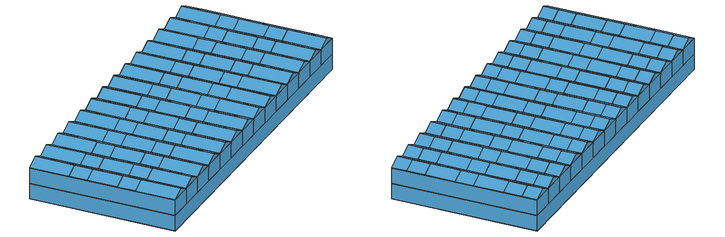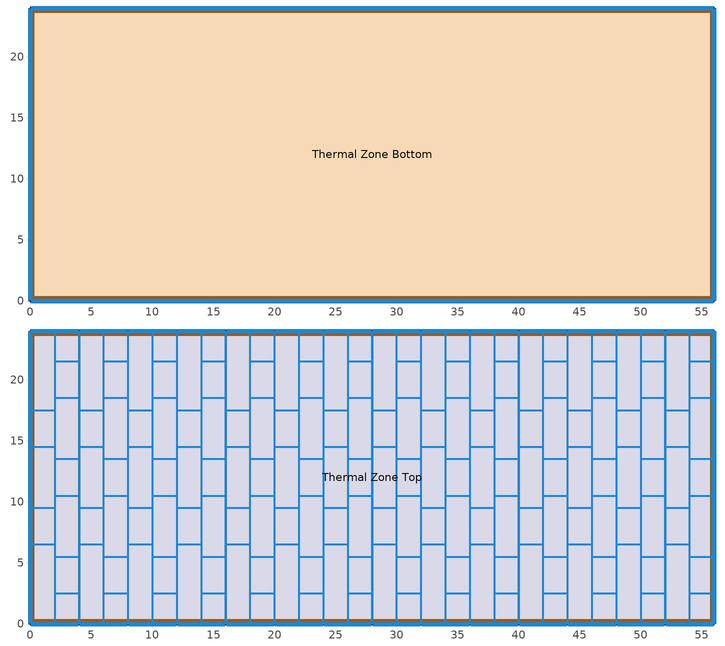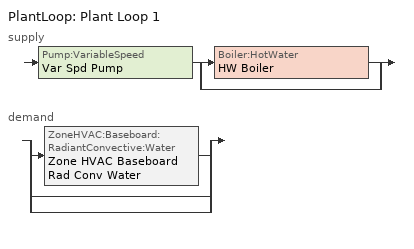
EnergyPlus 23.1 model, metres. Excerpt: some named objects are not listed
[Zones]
Thermal Zone Bottom
 floor ground (Floor Construction): 56,24 56,0 0,0 0,24 z0
 wall outside (Frame Construction): 56,0 56,24 0,24 0,0 56,0 z0:2.65
 window (Wall Construction): 56,0.05 56,23.95 / 55.95,24 0.05,24 / 0.05,0 55.95,0 / 0,23.95 0,0.05 z0.05:2.6
 door inside (IRT Construction): 55.85,0.24 55.85,23.76 0.15,23.76 0.15,0.24 z2.65
Thermal Zone Top
 floor to Thermal Zone Bottom (Frame Construction): 56,24 56,0 0,0 0,24 z2.65
 wall outside (Frame Construction): 56,0 56,24 / 0,24 0,0 z2.65:5.3; 54,24,6.27 56,24,5.3 56,24,2.65 0,24,2.65 0,24,5.3 2,24,6.27 4,24,5.3 6,24,6.27 8,24,5.3 10,24,6.27 12,24,5.3 14,24,6.27 16,24,5.3 18,24,6.27 20,24,5.3 22,24,6.27 24,24,5.3 26,24,6.27 28,24,5.3 30,24,6.27 32,24,5.3 34,24,6.27 36,24,5.3 38,24,6.27 40,24,5.3 42,24,6.27 44,24,5.3 46,24,6.27 48,24,5.3 50,24,6.27 52,24,5.3; 2,0,6.27 0,0,5.3 0,0,2.65 56,0,2.65 56,0,5.3 54,0,6.27 52,0,5.3 50,0,6.27 48,0,5.3 46,0,6.27 44,0,5.3 42,0,6.27 40,0,5.3 38,0,6.27 36,0,5.3 34,0,6.27 32,0,5.3 30,0,6.27 28,0,5.3 26,0,6.27 24,0,5.3 22,0,6.27 20,0,5.3 18,0,6.27 16,0,5.3 14,0,6.27 12,0,5.3 10,0,6.27 8,0,5.3 6,0,6.27 4,0,5.3
 window (Wall Construction): 56,0.05 56,23.95 / 35.94,24 32.06,24 / 39.94,24 36.06,24 / 43.94,24 40.06,24 / 47.94,24 44.06,24 / 51.94,24 48.06,24 / 55.95,24 52.06,24 / 3.94,24 0.05,24 / 7.94,24 4.06,24 / 11.94,24 8.06,24 / 15.94,24 12.06,24 / 19.94,24 16.06,24 / 23.94,24 20.06,24 / 27.94,24 24.06,24 / 31.94,24 28.06,24 / 52.06,0 55.95,0 / 48.06,0 51.94,0 / 44.06,0 47.94,0 / 40.06,0 43.94,0 / 36.06,0 39.94,0 / 32.06,0 35.94,0 / 28.06,0 31.94,0 / 24.06,0 27.94,0 / 20.06,0 23.94,0 / 16.06,0 19.94,0 / 12.06,0 15.94,0 / 8.06,0 11.94,0 / 4.06,0 7.94,0 / 0.05,0 3.94,0 / 0,23.95 0,0.05 z2.7:5.25; 54,24,6.22 55.79,24,5.35 52.21,24,5.35; 50,24,6.22 51.79,24,5.35 48.21,24,5.35; 46,24,6.22 47.79,24,5.35 44.21,24,5.35; 42,24,6.22 43.79,24,5.35 40.21,24,5.35; 38,24,6.22 39.79,24,5.35 36.21,24,5.35; 34,24,6.22 35.79,24,5.35 32.21,24,5.35; 30,24,6.22 31.79,24,5.35 28.21,24,5.35; 26,24,6.22 27.79,24,5.35 24.21,24,5.35; 22,24,6.22 23.79,24,5.35 20.21,24,5.35; 18,24,6.22 19.79,24,5.35 16.21,24,5.35; 14,24,6.22 15.79,24,5.35 12.21,24,5.35; 10,24,6.22 11.79,24,5.35 8.21,24,5.35; 6,24,6.22 7.79,24,5.35 4.21,24,5.35; 2,24,6.22 3.79,24,5.35 0.21,24,5.35; 2,0,6.22 0.21,0,5.35 3.79,0,5.35; 6,0,6.22 4.21,0,5.35 7.79,0,5.35; 10,0,6.22 8.21,0,5.35 11.79,0,5.35; 14,0,6.22 12.21,0,5.35 15.79,0,5.35; 18,0,6.22 16.21,0,5.35 19.79,0,5.35; 22,0,6.22 20.21,0,5.35 23.79,0,5.35; 26,0,6.22 24.21,0,5.35 27.79,0,5.35; 30,0,6.22 28.21,0,5.35 31.79,0,5.35; 34,0,6.22 32.21,0,5.35 35.79,0,5.35; 38,0,6.22 36.21,0,5.35 39.79,0,5.35; 42,0,6.22 40.21,0,5.35 43.79,0,5.35; 46,0,6.22 44.21,0,5.35 47.79,0,5.35; 50,0,6.22 48.21,0,5.35 51.79,0,5.35; 54,0,6.22 52.21,0,5.35 55.79,0,5.35
 roof outside (Frame Construction): 2,24,6.27 0,24,5.3 0,0,5.3 2,0,6.27; 18,0,6.27 20,0,5.3 20,24,5.3 18,24,6.27; 22,24,6.27 20,24,5.3 20,0,5.3 22,0,6.27; 22,0,6.27 24,0,5.3 24,24,5.3 22,24,6.27; 26,24,6.27 24,24,5.3 24,0,5.3 26,0,6.27; 26,0,6.27 28,0,5.3 28,24,5.3 26,24,6.27; 30,24,6.27 28,24,5.3 28,0,5.3 30,0,6.27; 30,0,6.27 32,0,5.3 32,24,5.3 30,24,6.27; 34,24,6.27 32,24,5.3 32,0,5.3 34,0,6.27; 34,0,6.27 36,0,5.3 36,24,5.3 34,24,6.27; 38,24,6.27 36,24,5.3 36,0,5.3 38,0,6.27; 2,0,6.27 4,0,5.3 4,24,5.3 2,24,6.27; 38,0,6.27 40,0,5.3 40,24,5.3 38,24,6.27; 42,24,6.27 40,24,5.3 40,0,5.3 42,0,6.27; 42,0,6.27 44,0,5.3 44,24,5.3 42,24,6.27; 46,24,6.27 44,24,5.3 44,0,5.3 46,0,6.27; 46,0,6.27 48,0,5.3 48,24,5.3 46,24,6.27; 50,24,6.27 48,24,5.3 48,0,5.3 50,0,6.27; 50,0,6.27 52,0,5.3 52,24,5.3 50,24,6.27; 54,24,6.27 52,24,5.3 52,0,5.3 54,0,6.27; 54,0,6.27 56,0,5.3 56,24,5.3 54,24,6.27; 6,24,6.27 4,24,5.3 4,0,5.3 6,0,6.27; 6,24,6.27 6,0,6.27 8,0,5.3 8,24,5.3; 10,24,6.27 8,24,5.3 8,0,5.3 10,0,6.27; 10,0,6.27 12,0,5.3 12,24,5.3 10,24,6.27; 14,24,6.27 12,24,5.3 12,0,5.3 14,0,6.27; 14,0,6.27 16,0,5.3 16,24,5.3 14,24,6.27; 18,24,6.27 16,24,5.3 16,0,5.3 18,0,6.27
 skylight (Roof Construction): 1.98,9.47,6.26 0.02,9.47,5.31 0.02,6.53,5.31 1.98,6.53,6.26; 1.98,14.53,6.26 1.98,17.48,6.26 0.02,17.48,5.31 0.02,14.53,5.31; 1.98,0.02,6.26 1.98,6.47,6.26 0.02,6.47,5.31 0.02,0.02,5.31; 1.98,14.47,6.26 0.02,14.47,5.31 0.02,9.52,5.31 1.98,9.52,6.26; 1.98,23.98,6.26 0.02,23.98,5.31 0.02,17.52,5.31 1.98,17.52,6.26; 18.02,2.52,6.26 19.98,2.52,5.31 19.98,5.47,5.31 18.02,5.47,6.26; 18.02,10.53,6.26 19.98,10.53,5.31 19.98,13.47,5.31 18.02,13.47,6.26; 18.02,18.52,6.26 19.98,18.52,5.31 19.98,21.48,5.31 18.02,21.48,6.26; 18.02,0.02,6.26 19.98,0.02,5.31 19.98,2.48,5.31 18.02,2.48,6.26; 18.02,5.53,6.26 19.98,5.53,5.31 19.98,10.47,5.31 18.02,10.47,6.26; 18.02,13.53,6.26 19.98,13.53,5.31 19.98,18.48,5.31 18.02,18.48,6.26; 18.02,21.52,6.26 19.98,21.52,5.31 19.98,23.98,5.31 18.02,23.98,6.26; 21.98,9.47,6.26 20.02,9.47,5.31 20.02,6.53,5.31 21.98,6.53,6.26; 21.98,17.48,6.26 20.02,17.48,5.31 20.02,14.53,5.31 21.98,14.53,6.26; 21.98,6.47,6.26 20.02,6.47,5.31 20.02,0.02,5.31 21.98,0.02,6.26; 21.98,14.47,6.26 20.02,14.47,5.31 20.02,9.52,5.31 21.98,9.52,6.26; 21.98,23.98,6.26 20.02,23.98,5.31 20.02,17.52,5.31 21.98,17.52,6.26; 22.02,2.52,6.26 23.98,2.52,5.31 23.98,5.47,5.31 22.02,5.47,6.26; 22.02,10.53,6.26 23.98,10.53,5.31 23.98,13.47,5.31 22.02,13.47,6.26; 22.02,18.52,6.26 23.98,18.52,5.31 23.98,21.48,5.31 22.02,21.48,6.26; 22.02,0.02,6.26 23.98,0.02,5.31 23.98,2.48,5.31 22.02,2.48,6.26; 22.02,5.53,6.26 23.98,5.53,5.31 23.98,10.47,5.31 22.02,10.47,6.26; 22.02,13.53,6.26 23.98,13.53,5.31 23.98,18.48,5.31 22.02,18.48,6.26; 22.02,21.52,6.26 23.98,21.52,5.31 23.98,23.98,5.31 22.02,23.98,6.26; 25.98,9.47,6.26 24.02,9.47,5.31 24.02,6.53,5.31 25.98,6.53,6.26; 25.98,17.48,6.26 24.02,17.48,5.31 24.02,14.53,5.31 25.98,14.53,6.26; 25.98,6.47,6.26 24.02,6.47,5.31 24.02,0.03,5.31 25.98,0.03,6.26; 25.98,14.47,6.26 24.02,14.47,5.31 24.02,9.53,5.31 25.98,9.53,6.26; 25.98,23.98,6.26 24.02,23.98,5.31 24.02,17.52,5.31 25.98,17.52,6.26; 26.02,2.52,6.26 27.98,2.52,5.31 27.98,5.47,5.31 26.02,5.47,6.26; 26.02,10.53,6.26 27.98,10.53,5.31 27.98,13.47,5.31 26.02,13.47,6.26; 26.02,18.52,6.26 27.98,18.52,5.31 27.98,21.48,5.31 26.02,21.48,6.26; 26.02,0.03,6.26 27.98,0.03,5.31 27.98,2.48,5.31 26.02,2.48,6.26; 26.02,5.53,6.26 27.98,5.53,5.31 27.98,10.47,5.31 26.02,10.47,6.26; 26.02,13.53,6.26 27.98,13.53,5.31 27.98,18.48,5.31 26.02,18.48,6.26; 26.02,21.52,6.26 27.98,21.52,5.31 27.98,23.98,5.31 26.02,23.98,6.26; 29.98,9.47,6.26 28.02,9.47,5.31 28.02,6.53,5.31 29.98,6.53,6.26; 29.98,17.48,6.26 28.02,17.48,5.31 28.02,14.53,5.31 29.98,14.53,6.26; 29.98,6.47,6.26 28.02,6.47,5.31 28.02,0.03,5.31 29.98,0.03,6.26; 29.98,14.47,6.26 28.02,14.47,5.31 28.02,9.53,5.31 29.98,9.53,6.26; 29.98,23.98,6.26 28.02,23.98,5.31 28.02,17.52,5.31 29.98,17.52,6.26; 30.02,2.52,6.26 31.98,2.52,5.31 31.98,5.47,5.31 30.02,5.47,6.26; 30.02,10.53,6.26 31.98,10.53,5.31 31.98,13.47,5.31 30.02,13.47,6.26; 30.02,18.52,6.26 31.98,18.52,5.31 31.98,21.48,5.31 30.02,21.48,6.26; 30.02,0.03,6.26 31.98,0.03,5.31 31.98,2.48,5.31 30.02,2.48,6.26; 30.02,5.53,6.26 31.98,5.53,5.31 31.98,10.47,5.31 30.02,10.47,6.26; 30.02,13.53,6.26 31.98,13.53,5.31 31.98,18.48,5.31 30.02,18.48,6.26; 30.02,21.52,6.26 31.98,21.52,5.31 31.98,23.98,5.31 30.02,23.98,6.26; 33.98,9.47,6.26 32.02,9.47,5.31 32.02,6.53,5.31 33.98,6.53,6.26; 33.98,17.48,6.26 32.02,17.48,5.31 32.02,14.53,5.31 33.98,14.53,6.26; 33.98,6.48,6.26 32.02,6.48,5.31 32.02,0.03,5.31 33.98,0.03,6.26; 33.98,14.47,6.26 32.02,14.47,5.31 32.02,9.53,5.31 33.98,9.53,6.26; 33.98,23.98,6.26 32.02,23.98,5.31 32.02,17.52,5.31 33.98,17.52,6.26; 34.02,2.52,6.26 35.98,2.52,5.31 35.98,5.47,5.31 34.02,5.47,6.26; 34.02,10.53,6.26 35.98,10.53,5.31 35.98,13.47,5.31 34.02,13.47,6.26; 34.02,18.52,6.26 35.98,18.52,5.31 35.98,21.48,5.31 34.02,21.48,6.26; 34.02,0.03,6.26 35.98,0.03,5.31 35.98,2.48,5.31 34.02,2.48,6.26; 34.02,5.53,6.26 35.98,5.53,5.31 35.98,10.47,5.31 34.02,10.47,6.26; 34.02,13.53,6.26 35.98,13.53,5.31 35.98,18.48,5.31 34.02,18.48,6.26; 34.02,21.52,6.26 35.98,21.52,5.31 35.98,23.98,5.31 34.02,23.98,6.26; 37.98,9.47,6.26 36.02,9.47,5.31 36.02,6.53,5.31 37.98,6.53,6.26; 37.98,17.48,6.26 36.02,17.48,5.31 36.02,14.53,5.31 37.98,14.53,6.26; 37.98,6.48,6.26 36.02,6.48,5.31 36.02,0.03,5.31 37.98,0.03,6.26; 37.98,14.47,6.26 36.02,14.47,5.31 36.02,9.53,5.31 37.98,9.53,6.26; 37.98,23.98,6.26 36.02,23.98,5.31 36.02,17.52,5.31 37.98,17.52,6.26; 2.02,2.52,6.26 3.98,2.52,5.31 3.98,5.47,5.31 2.02,5.47,6.26; 2.02,10.53,6.26 3.98,10.53,5.31 3.98,13.47,5.31 2.02,13.47,6.26; 2.02,18.52,6.26 3.98,18.52,5.31 3.98,21.48,5.31 2.02,21.48,6.26; 2.02,0.02,6.26 3.98,0.02,5.31 3.98,2.47,5.31 2.02,2.47,6.26; 2.02,5.53,6.26 3.98,5.53,5.31 3.98,10.47,5.31 2.02,10.47,6.26; 2.02,13.53,6.26 3.98,13.53,5.31 3.98,18.48,5.31 2.02,18.48,6.26; 2.02,21.52,6.26 3.98,21.52,5.31 3.98,23.98,5.31 2.02,23.98,6.26; 38.02,2.52,6.26 39.98,2.52,5.31 39.98,5.47,5.31 38.02,5.47,6.26; 38.02,10.53,6.26 39.98,10.53,5.31 39.98,13.47,5.31 38.02,13.47,6.26; 38.02,18.52,6.26 39.98,18.52,5.31 39.98,21.48,5.31 38.02,21.48,6.26; 38.02,0.03,6.26 39.98,0.03,5.31 39.98,2.48,5.31 38.02,2.48,6.26; 38.02,5.53,6.26 39.98,5.53,5.31 39.98,10.47,5.31 38.02,10.47,6.26; 38.02,13.53,6.26 39.98,13.53,5.31 39.98,18.48,5.31 38.02,18.48,6.26; 38.02,21.52,6.26 39.98,21.52,5.31 39.98,23.98,5.31 38.02,23.98,6.26; 41.98,9.47,6.26 40.02,9.47,5.31 40.02,6.53,5.31 41.98,6.53,6.26; 41.98,17.48,6.26 40.02,17.48,5.31 40.02,14.53,5.31 41.98,14.53,6.26; 41.98,6.48,6.26 40.02,6.48,5.31 40.02,0.03,5.31 41.98,0.03,6.26; 41.98,14.47,6.26 40.02,14.47,5.31 40.02,9.53,5.31 41.98,9.53,6.26; 41.98,23.98,6.26 40.02,23.98,5.31 40.02,17.52,5.31 41.98,17.52,6.26; 42.02,2.52,6.26 43.98,2.52,5.31 43.98,5.47,5.31 42.02,5.47,6.26; 42.02,10.53,6.26 43.98,10.53,5.31 43.98,13.47,5.31 42.02,13.47,6.26; 42.02,18.52,6.26 43.98,18.52,5.31 43.98,21.48,5.31 42.02,21.48,6.26; 42.02,0.03,6.26 43.98,0.03,5.31 43.98,2.48,5.31 42.02,2.48,6.26; 42.02,5.53,6.26 43.98,5.53,5.31 43.98,10.47,5.31 42.02,10.47,6.26; 42.02,13.53,6.26 43.98,13.53,5.31 43.98,18.48,5.31 42.02,18.48,6.26; 42.02,21.52,6.26 43.98,21.52,5.31 43.98,23.98,5.31 42.02,23.98,6.26; 45.98,9.47,6.26 44.02,9.47,5.31 44.02,6.53,5.31 45.98,6.53,6.26; 45.98,17.48,6.26 44.02,17.48,5.31 44.02,14.53,5.31 45.98,14.53,6.26; 45.98,6.48,6.26 44.02,6.48,5.31 44.02,0.03,5.31 45.98,0.03,6.26; 45.98,14.47,6.26 44.02,14.47,5.31 44.02,9.53,5.31 45.98,9.53,6.26; 45.98,23.98,6.26 44.02,23.98,5.31 44.02,17.52,5.31 45.98,17.52,6.26; 46.02,2.52,6.26 47.98,2.52,5.31 47.98,5.47,5.31 46.02,5.47,6.26; 46.02,10.53,6.26 47.98,10.53,5.31 47.98,13.47,5.31 46.02,13.47,6.26; 46.02,18.52,6.26 47.98,18.52,5.31 47.98,21.48,5.31 46.02,21.48,6.26; 46.02,0.03,6.26 47.98,0.03,5.31 47.98,2.48,5.31 46.02,2.48,6.26; 46.02,5.53,6.26 47.98,5.53,5.31 47.98,10.47,5.31 46.02,10.47,6.26; 46.02,13.53,6.26 47.98,13.53,5.31 47.98,18.48,5.31 46.02,18.48,6.26; 46.02,21.52,6.26 47.98,21.52,5.31 47.98,23.98,5.31 46.02,23.98,6.26; 49.98,9.47,6.26 48.02,9.47,5.31 48.02,6.53,5.31 49.98,6.53,6.26; 49.98,17.48,6.26 48.02,17.48,5.31 48.02,14.53,5.31 49.98,14.53,6.26; 49.98,6.48,6.26 48.02,6.48,5.31 48.02,0.03,5.31 49.98,0.03,6.26; 49.98,14.47,6.26 48.02,14.47,5.31 48.02,9.53,5.31 49.98,9.53,6.26; 49.98,23.98,6.26 48.02,23.98,5.31 48.02,17.52,5.31 49.98,17.52,6.26; 50.02,2.52,6.26 51.98,2.52,5.31 51.98,5.47,5.31 50.02,5.47,6.26; 50.02,10.53,6.26 51.98,10.53,5.31 51.98,13.47,5.31 50.02,13.47,6.26; 50.02,18.52,6.26 51.98,18.52,5.31 51.98,21.48,5.31 50.02,21.48,6.26; 50.02,0.03,6.26 51.98,0.03,5.31 51.98,2.48,5.31 50.02,2.48,6.26; 50.02,5.53,6.26 51.98,5.53,5.31 51.98,10.47,5.31 50.02,10.47,6.26; 50.02,13.53,6.26 51.98,13.53,5.31 51.98,18.48,5.31 50.02,18.48,6.26; 50.02,21.52,6.26 51.98,21.52,5.31 51.98,23.98,5.31 50.02,23.98,6.26; 53.98,9.47,6.26 52.02,9.47,5.31 52.02,6.53,5.31 53.98,6.53,6.26; 53.98,17.48,6.26 52.02,17.48,5.31 52.02,14.53,5.31 53.98,14.53,6.26; 53.98,6.48,6.26 52.02,6.48,5.31 52.02,0.03,5.31 53.98,0.03,6.26; 53.98,14.47,6.26 52.02,14.47,5.31 52.02,9.53,5.31 53.98,9.53,6.26; 53.98,23.98,6.26 52.02,23.98,5.31 52.02,17.52,5.31 53.98,17.52,6.26; 54.02,2.52,6.26 55.98,2.52,5.31 55.98,5.47,5.31 54.02,5.47,6.26; 54.02,10.53,6.26 55.98,10.53,5.31 55.98,13.47,5.31 54.02,13.47,6.26; 54.02,18.52,6.26 55.98,18.52,5.31 55.98,21.48,5.31 54.02,21.48,6.26; 54.02,0.03,6.26 55.98,0.03,5.31 55.98,2.48,5.31 54.02,2.48,6.26; 54.02,5.53,6.26 55.98,5.53,5.31 55.98,10.47,5.31 54.02,10.47,6.26; 54.02,13.53,6.26 55.98,13.53,5.31 55.98,18.48,5.31 54.02,18.48,6.26; 54.02,21.52,6.26 55.98,21.52,5.31 55.98,23.98,5.31 54.02,23.98,6.26; 5.98,9.47,6.26 4.02,9.47,5.31 4.02,6.53,5.31 5.98,6.53,6.26; 5.98,17.48,6.26 4.02,17.48,5.31 4.02,14.53,5.31 5.98,14.53,6.26; 5.98,23.98,6.26 4.02,23.98,5.31 4.02,17.52,5.31 5.98,17.52,6.26; 5.98,6.47,6.26 4.02,6.47,5.31 4.02,0.02,5.31 5.98,0.02,6.26; 5.98,14.47,6.26 4.02,14.47,5.31 4.02,9.52,5.31 5.98,9.52,6.26; 6.02,18.52,6.26 7.98,18.52,5.31 7.98,21.48,5.31 6.02,21.48,6.26; 6.02,2.52,6.26 7.98,2.52,5.31 7.98,5.47,5.31 6.02,5.47,6.26; 6.02,10.53,6.26 7.98,10.53,5.31 7.98,13.47,5.31 6.02,13.47,6.26; 6.02,0.02,6.26 7.98,0.02,5.31 7.98,2.48,5.31 6.02,2.48,6.26; 6.02,5.53,6.26 7.98,5.53,5.31 7.98,10.47,5.31 6.02,10.47,6.26; 6.02,13.53,6.26 7.98,13.53,5.31 7.98,18.48,5.31 6.02,18.48,6.26; 6.02,21.52,6.26 7.98,21.52,5.31 7.98,23.98,5.31 6.02,23.98,6.26; 9.98,9.47,6.26 8.02,9.47,5.31 8.02,6.53,5.31 9.98,6.53,6.26; 9.98,17.48,6.26 8.02,17.48,5.31 8.02,14.53,5.31 9.98,14.53,6.26; 9.98,6.47,6.26 8.02,6.47,5.31 8.02,0.02,5.31 9.98,0.02,6.26; 9.98,14.47,6.26 8.02,14.47,5.31 8.02,9.52,5.31 9.98,9.52,6.26; 9.98,23.98,6.26 8.02,23.98,5.31 8.02,17.52,5.31 9.98,17.52,6.26; 10.02,2.52,6.26 11.98,2.52,5.31 11.98,5.47,5.31 10.02,5.47,6.26; 10.02,10.53,6.26 11.98,10.53,5.31 11.98,13.47,5.31 10.02,13.47,6.26; 10.02,18.52,6.26 11.98,18.52,5.31 11.98,21.48,5.31 10.02,21.48,6.26; 10.02,0.02,6.26 11.98,0.02,5.31 11.98,2.48,5.31 10.02,2.48,6.26; 10.02,5.53,6.26 11.98,5.53,5.31 11.98,10.47,5.31 10.02,10.47,6.26; 10.02,13.53,6.26 11.98,13.53,5.31 11.98,18.48,5.31 10.02,18.48,6.26; 10.02,21.52,6.26 11.98,21.52,5.31 11.98,23.98,5.31 10.02,23.98,6.26; 13.98,9.47,6.26 12.02,9.47,5.31 12.02,6.53,5.31 13.98,6.53,6.26; 13.98,17.48,6.26 12.02,17.48,5.31 12.02,14.53,5.31 13.98,14.53,6.26; 13.98,6.47,6.26 12.02,6.47,5.31 12.02,0.02,5.31 13.98,0.02,6.26; 13.98,14.47,6.26 12.02,14.47,5.31 12.02,9.52,5.31 13.98,9.52,6.26; 13.98,23.98,6.26 12.02,23.98,5.31 12.02,17.52,5.31 13.98,17.52,6.26; 14.02,2.52,6.26 15.98,2.52,5.31 15.98,5.47,5.31 14.02,5.47,6.26; 14.02,10.53,6.26 15.98,10.53,5.31 15.98,13.47,5.31 14.02,13.47,6.26; 14.02,18.52,6.26 15.98,18.52,5.31 15.98,21.48,5.31 14.02,21.48,6.26; 14.02,0.02,6.26 15.98,0.02,5.31 15.98,2.48,5.31 14.02,2.48,6.26; 14.02,5.53,6.26 15.98,5.53,5.31 15.98,10.47,5.31 14.02,10.47,6.26; 14.02,13.53,6.26 15.98,13.53,5.31 15.98,18.48,5.31 14.02,18.48,6.26; 14.02,21.52,6.26 15.98,21.52,5.31 15.98,23.98,5.31 14.02,23.98,6.26; 17.98,9.47,6.26 16.02,9.47,5.31 16.02,6.53,5.31 17.98,6.53,6.26; 17.98,17.48,6.26 16.02,17.48,5.31 16.02,14.53,5.31 17.98,14.53,6.26; 17.98,6.47,6.26 16.02,6.47,5.31 16.02,0.02,5.31 17.98,0.02,6.26; 17.98,14.47,6.26 16.02,14.47,5.31 16.02,9.52,5.31 17.98,9.52,6.26; 17.98,23.98,6.26 16.02,23.98,5.31 16.02,17.52,5.31 17.98,17.52,6.26
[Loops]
PlantLoop 'Plant Loop 1'
 supply: Pump:VariableSpeed 'Var Spd Pump' > split
  | Boiler:HotWater 'HW Boiler'
  | bypass
 demand: split
  | ZoneHVAC:Baseboard:RadiantConvective:Water 'Zone HVAC Baseboard Rad Conv Water'
  | bypass
  | bypass
[Building]
Building 1
[Site:Location]
Daegwallyeong: Latitude {deg}=37.6772; Longitude {deg}=128.7183; Time Zone {hr}=9; Elevation {m}=774
[SizingPeriod:DesignDay] Day of Month=21; Dry-Bulb Temperature Range Modifier Type=DefaultMultipliers; Barometric Pressure {Pa}=92366; Wind Direction {deg}=270; Rain Indicator=No; Snow Indicator=No; Daylight Saving Time Indicator=No; Begin Environment Reset Mode=FullResetAtBeginEnvironment
Name | Month | Day Type | Maximum Dry-Bulb Temperature {C} | Daily Dry-Bulb Temperature Range {deltaC} | Humidity Condition Type | Wetbulb or DewPoint at Maximum Dry-Bulb {C} | Wind Speed {m/s} | Solar Model Indicator | Enthalpy at Maximum Dry-Bulb {J/kg} | Sky Clearness
Daegwallyeong Ann Clg .4% Condns DB=>MWB | 8 | SummerDesignDay | 27.3 | 8.2 | Wetbulb | 21.1 | 4.2 | ASHRAETau2017
Daegwallyeong Ann Clg .4% Condns DP=>MDB | 8 | SummerDesignDay | 24.2 | 6 | Dewpoint | 21.7 | 4.2 | ASHRAETau2017
Daegwallyeong Ann Clg .4% Condns Enth=>MDB | 8 | SummerDesignDay | 25.7 | 6 | Enthalpy |  | 4.2 | ASHRAETau2017 | 71100
Daegwallyeong Ann Clg .4% Condns WB=>MDB | 8 | SummerDesignDay | 25.5 | 7.1 | Wetbulb | 22.6 | 4.2 | ASHRAETau2017
Daegwallyeong Ann Clg 1% Condns DB=>MWB | 8 | SummerDesignDay | 25.9 | 8.2 | Wetbulb | 20.5 | 4.2 | ASHRAETau2017
Daegwallyeong Ann Clg 1% Condns DP=>MDB | 8 | SummerDesignDay | 23.4 | 6 | Dewpoint | 21 | 4.2 | ASHRAETau2017
Daegwallyeong Ann Clg 1% Condns Enth=>MDB | 8 | SummerDesignDay | 24.5 | 6 | Enthalpy |  | 4.2 | ASHRAETau2017 | 68000
Daegwallyeong Ann Clg 1% Condns WB=>MDB | 8 | SummerDesignDay | 24.4 | 7.1 | Wetbulb | 21.8 | 4.2 | ASHRAETau2017
Daegwallyeong Ann Clg 2% Condns DB=>MWB | 8 | SummerDesignDay | 24.7 | 8.2 | Wetbulb | 19.9 | 4.2 | ASHRAETau2017
Daegwallyeong Ann Clg 2% Condns DP=>MDB | 8 | SummerDesignDay | 22.8 | 6 | Dewpoint | 20.3 | 4.2 | ASHRAETau2017
Daegwallyeong Ann Clg 2% Condns Enth=>MDB | 8 | SummerDesignDay | 23.7 | 6 | Enthalpy |  | 4.2 | ASHRAETau2017 | 65400
Daegwallyeong Ann Clg 2% Condns WB=>MDB | 8 | SummerDesignDay | 23.6 | 7.1 | Wetbulb | 21.2 | 4.2 | ASHRAETau2017
Daegwallyeong Ann Htg 99% Condns DB | 1 | WinterDesignDay | -15.7 | 0 | Wetbulb | -15.7 | 4.4 | ASHRAEClearSky |  | 0
Daegwallyeong Ann Htg 99.6% Condns DB | 1 | WinterDesignDay | -17.6 | 0 | Wetbulb | -17.6 | 4.4 | ASHRAEClearSky |  | 0
Daegwallyeong Ann Htg Wind 99% Condns WS=>MCDB | 1 | WinterDesignDay | -8 | 0 | Wetbulb | -8 | 13.5 | ASHRAEClearSky |  | 0
Daegwallyeong Ann Htg Wind 99.6% Condns WS=>MCDB | 1 | WinterDesignDay | -8.9 | 0 | Wetbulb | -8.9 | 14.9 | ASHRAEClearSky |  | 0
Daegwallyeong Ann Hum_n 99% Condns DP=>MCDB | 1 | WinterDesignDay | -12.8 | 0 | Dewpoint | -23.4 | 4.4 | ASHRAEClearSky |  | 0
Daegwallyeong Ann Hum_n 99.6% Condns DP=>MCDB | 1 | WinterDesignDay | -14.5 | 0 | Dewpoint | -25.2 | 4.4 | ASHRAEClearSky |  | 0
Daegwallyeong April .4% Condns DB=>MCWB | 4 | SummerDesignDay | 22.4 | 10.2 | Wetbulb | 12.5 | 4.5 | ASHRAETau2017
Daegwallyeong April .4% Condns WB=>MCDB | 4 | SummerDesignDay | 19.9 | 10.2 | Wetbulb | 14.9 | 4.5 | ASHRAETau2017
Daegwallyeong April 10% Condns DB=>MCWB | 4 | SummerDesignDay | 14.7 | 14.2 | Wetbulb | 8.3 | 4.5 | ASHRAETau2017
Daegwallyeong April 10% Condns WB=>MCDB | 4 | SummerDesignDay | 13.5 | 11.2 | Wetbulb | 8.8 | 4.5 | ASHRAETau2017
Daegwallyeong April 2% Condns DB=>MCWB | 4 | SummerDesignDay | 19.2 | 10.2 | Wetbulb | 10 | 4.5 | ASHRAETau2017
Daegwallyeong April 2% Condns WB=>MCDB | 4 | SummerDesignDay | 17 | 10.2 | Wetbulb | 12 | 4.5 | ASHRAETau2017
Daegwallyeong April 5% Condns DB=>MCWB | 4 | SummerDesignDay | 16.9 | 14.2 | Wetbulb | 9 | 4.5 | ASHRAETau2017
Daegwallyeong April 5% Condns WB=>MCDB | 4 | SummerDesignDay | 15.1 | 11.2 | Wetbulb | 10.2 | 4.5 | ASHRAETau2017
Daegwallyeong August .4% Condns DB=>MCWB | 8 | SummerDesignDay | 29 | 6 | Wetbulb | 22.4 | 2.9 | ASHRAETau2017
Daegwallyeong August .4% Condns WB=>MCDB | 8 | SummerDesignDay | 27 | 6 | Wetbulb | 23.9 | 2.9 | ASHRAETau2017
Daegwallyeong August 10% Condns DB=>MCWB | 8 | SummerDesignDay | 24.7 | 8.2 | Wetbulb | 21 | 2.9 | ASHRAETau2017
Daegwallyeong August 10% Condns WB=>MCDB | 8 | SummerDesignDay | 23.9 | 7.1 | Wetbulb | 21.5 | 2.9 | ASHRAETau2017
Daegwallyeong August 2% Condns DB=>MCWB | 8 | SummerDesignDay | 27.4 | 6 | Wetbulb | 22.1 | 2.9 | ASHRAETau2017
Daegwallyeong August 2% Condns WB=>MCDB | 8 | SummerDesignDay | 25.9 | 6 | Wetbulb | 22.8 | 2.9 | ASHRAETau2017
Daegwallyeong August 5% Condns DB=>MCWB | 8 | SummerDesignDay | 26 | 8.2 | Wetbulb | 21.7 | 2.9 | ASHRAETau2017
Daegwallyeong August 5% Condns WB=>MCDB | 8 | SummerDesignDay | 24.8 | 7.1 | Wetbulb | 22.1 | 2.9 | ASHRAETau2017
Daegwallyeong December .4% Condns DB=>MCWB | 12 | SummerDesignDay | 8.2 | 8.7 | Wetbulb | 4.8 | 4.9 | ASHRAETau2017
Daegwallyeong December .4% Condns WB=>MCDB | 12 | SummerDesignDay | 7.3 | 8.7 | Wetbulb | 5.6 | 4.9 | ASHRAETau2017
Daegwallyeong December 10% Condns DB=>MCWB | 12 | SummerDesignDay | 1.9 | 9.8 | Wetbulb | -0.2 | 4.9 | ASHRAETau2017
Daegwallyeong December 10% Condns WB=>MCDB | 12 | SummerDesignDay | 1.6 | 8.8 | Wetbulb | 0 | 4.9 | ASHRAETau2017
Daegwallyeong December 2% Condns DB=>MCWB | 12 | SummerDesignDay | 5.5 | 8.7 | Wetbulb | 2.8 | 4.9 | ASHRAETau2017
Daegwallyeong December 2% Condns WB=>MCDB | 12 | SummerDesignDay | 4.8 | 8.7 | Wetbulb | 3.2 | 4.9 | ASHRAETau2017
Daegwallyeong December 5% Condns DB=>MCWB | 12 | SummerDesignDay | 3.6 | 9.8 | Wetbulb | 1 | 4.9 | ASHRAETau2017
Daegwallyeong December 5% Condns WB=>MCDB | 12 | SummerDesignDay | 3.1 | 8.8 | Wetbulb | 1.4 | 4.9 | ASHRAETau2017
Daegwallyeong February .4% Condns DB=>MCWB | 2 | SummerDesignDay | 9.9 | 9.2 | Wetbulb | 6.3 | 4.4 | ASHRAETau2017
Daegwallyeong February .4% Condns WB=>MCDB | 2 | SummerDesignDay | 8 | 9.2 | Wetbulb | 7.2 | 4.4 | ASHRAETau2017
Daegwallyeong February 10% Condns DB=>MCWB | 2 | SummerDesignDay | 1.8 | 10.9 | Wetbulb | -1 | 4.4 | ASHRAETau2017
Daegwallyeong February 10% Condns WB=>MCDB | 2 | SummerDesignDay | 1.4 | 9.6 | Wetbulb | -0.6 | 4.4 | ASHRAETau2017
Daegwallyeong February 2% Condns DB=>MCWB | 2 | SummerDesignDay | 6 | 9.2 | Wetbulb | 2.2 | 4.4 | ASHRAETau2017
Daegwallyeong February 2% Condns WB=>MCDB | 2 | SummerDesignDay | 5 | 9.2 | Wetbulb | 2.4 | 4.4 | ASHRAETau2017
Daegwallyeong February 5% Condns DB=>MCWB | 2 | SummerDesignDay | 3.6 | 10.9 | Wetbulb | 0.3 | 4.4 | ASHRAETau2017
Daegwallyeong February 5% Condns WB=>MCDB | 2 | SummerDesignDay | 3.2 | 9.6 | Wetbulb | 0.7 | 4.4 | ASHRAETau2017
Daegwallyeong January .4% Condns DB=>MCWB | 1 | SummerDesignDay | 5 | 9 | Wetbulb | 1.4 | 4.9 | ASHRAETau2017
Daegwallyeong January .4% Condns WB=>MCDB | 1 | SummerDesignDay | 3.8 | 9 | Wetbulb | 2.8 | 4.9 | ASHRAETau2017
Daegwallyeong January 10% Condns DB=>MCWB | 1 | SummerDesignDay | -0.6 | 9.9 | Wetbulb | -2.5 | 4.9 | ASHRAETau2017
Daegwallyeong January 10% Condns WB=>MCDB | 1 | SummerDesignDay | -0.9 | 7.8 | Wetbulb | -2.3 | 4.9 | ASHRAETau2017
Daegwallyeong January 2% Condns DB=>MCWB | 1 | SummerDesignDay | 2.4 | 9 | Wetbulb | -0.3 | 4.9 | ASHRAETau2017
Daegwallyeong January 2% Condns WB=>MCDB | 1 | SummerDesignDay | 1.5 | 9 | Wetbulb | 0.3 | 4.9 | ASHRAETau2017
Daegwallyeong January 5% Condns DB=>MCWB | 1 | SummerDesignDay | 0.8 | 9.9 | Wetbulb | -1.3 | 4.9 | ASHRAETau2017
Daegwallyeong January 5% Condns WB=>MCDB | 1 | SummerDesignDay | 0.4 | 7.8 | Wetbulb | -1 | 4.9 | ASHRAETau2017
Daegwallyeong July .4% Condns DB=>MCWB | 7 | SummerDesignDay | 29 | 5.6 | Wetbulb | 22.4 | 3.4 | ASHRAETau2017
Daegwallyeong July .4% Condns WB=>MCDB | 7 | SummerDesignDay | 26.9 | 5.6 | Wetbulb | 23.5 | 3.4 | ASHRAETau2017
Daegwallyeong July 10% Condns DB=>MCWB | 7 | SummerDesignDay | 24.6 | 8 | Wetbulb | 20.7 | 3.4 | ASHRAETau2017
Daegwallyeong July 10% Condns WB=>MCDB | 7 | SummerDesignDay | 23.7 | 6.7 | Wetbulb | 21.1 | 3.4 | ASHRAETau2017
Daegwallyeong July 2% Condns DB=>MCWB | 7 | SummerDesignDay | 27.3 | 5.6 | Wetbulb | 21.6 | 3.4 | ASHRAETau2017
Daegwallyeong July 2% Condns WB=>MCDB | 7 | SummerDesignDay | 25.4 | 5.6 | Wetbulb | 22.6 | 3.4 | ASHRAETau2017
Daegwallyeong July 5% Condns DB=>MCWB | 7 | SummerDesignDay | 25.9 | 8 | Wetbulb | 20.9 | 3.4 | ASHRAETau2017
Daegwallyeong July 5% Condns WB=>MCDB | 7 | SummerDesignDay | 24.3 | 6.7 | Wetbulb | 21.7 | 3.4 | ASHRAETau2017
Daegwallyeong June .4% Condns DB=>MCWB | 6 | SummerDesignDay | 27.2 | 8.2 | Wetbulb | 17.2 | 2.9 | ASHRAETau2017
Daegwallyeong June .4% Condns WB=>MCDB | 6 | SummerDesignDay | 23.2 | 8.2 | Wetbulb | 20.5 | 2.9 | ASHRAETau2017
Daegwallyeong June 10% Condns DB=>MCWB | 6 | SummerDesignDay | 22.1 | 11.8 | Wetbulb | 16.6 | 2.9 | ASHRAETau2017
Daegwallyeong June 10% Condns WB=>MCDB | 6 | SummerDesignDay | 20.6 | 8.5 | Wetbulb | 17.5 | 2.9 | ASHRAETau2017
[Site:GroundTemperature:BuildingSurface]
18, 18, 18, 18, 18, 18, 18, 18, 18, 18, 18, 18
[Material] Roughness=Smooth; Thermal Absorptance=0.9; Solar Absorptance=0.7; Visible Absorptance=0.7
Name | Thickness {m} | Conductivity {W/m-K} | Density {kg/m3} | Specific Heat {J/kg-K}
Soil Material | 0.1 | 0.97 | 2900 | 750
Steel Material | 0.075 | 52 | 7800 | 470
[Material:NoMass]
Polyester Material: Roughness=Smooth; Thermal Resistance {m2-K/W}=0.035; Thermal Absorptance=0.9; Solar Absorptance=0.7; Visible Absorptance=0.7
[Material:InfraredTransparent]
IRT Material
[WindowMaterial:Glazing] Optical Data Type=SpectralAverage
Name | Thickness {m} | Solar Transmittance at Normal Incidence | Front Side Solar Reflectance at Normal Incidence | Visible Transmittance at Normal Incidence | Conductivity {W/m-K} | Front Side Visible Reflectance at Normal Incidence | Infrared Transmittance at Normal Incidence | Front Side Infrared Hemispherical Emissivity
F-Clean Material | 0.0001 | 0.94 | 0.06 | 0.93 | 0.00066
Polycarbonate Material | 0.016 | 0.7 | 0.23 | 0.72 | 0.19 | 0.24 | 0.02 | 0.89
[WindowMaterial:Shade] Infrared Hemispherical Emissivity=0.9; Infrared Transmittance=0; Shade to Glass Distance {m}=0.05; Top Opening Multiplier=0; Bottom Opening Multiplier=0; Left-Side Opening Multiplier=0; Right-Side Opening Multiplier=0; Airflow Permeability=0
Name | Solar Transmittance | Solar Reflectance | Visible Transmittance | Visible Reflectance | Thickness {m} | Conductivity {W/m-K}
Tempa | 0.1 | 0.65 | 0.1 | 0.65 | 0.00031 | 0.52
Luxous | 0.58 | 0.3 | 0.58 | 0.3 | 0.0003 | 0.06
[Construction]
Floor Construction: Soil Material, Polyester Material
Frame Construction: Steel Material
IRT Construction: IRT Material
Roof Construction: F-Clean Material
Wall Construction: Polycarbonate Material
[Space]
Name | Zone
Space Bottom | Thermal Zone Bottom
Space Top | Thermal Zone Top
[Zone]
Thermal Zone Bottom; Thermal Zone Top: 0, 0, 0, 1, Yes
[WindowShadingControl] Zone=Thermal Zone Top; Shading Type=InteriorShade; Shading Control Type=OnIfScheduleAllows; Schedule=Shading Window Schedule; Shading Control Is Scheduled=Yes; Glare Control Is Active=No; Type of Slat Angle Control for Blinds=FixedSlatAngle; Multiple Surface Control Type=Sequential; Fenestration Surface 1=SH Win 4; Fenestration Surface 2=SH Win 26; Fenestration Surface 3=SH Win 10; Fenestration Surface 4=SH Win 8; Fenestration Surface 5=SH Win 13; Fenestration Surface 6=SH Win 14; Fenestration Surface 7=SH Win 11; Fenestration Surface 8=SH Win 5; Fenestration Surface 9=SH Win 20; Fenestration Surface 10=SH Win 16; Fenestration Surface 11=SH Win 2; Fenestration Surface 12=SH Win 3; Fenestration Surface 13=SH Win 1; Fenestration Surface 14=SH Win 7; Fenestration Surface 15=SH Win 17; Fenestration Surface 16=SH Win 19; Fenestration Surface 17=SH Win 21; Fenestration Surface 18=SH Win 18; Fenestration Surface 19=SH Win 6; Fenestration Surface 20=SH Win 15; Fenestration Surface 21=SH Win 25; Fenestration Surface 22=SH Win 12; Fenestration Surface 23=SH Win 9; Fenestration Surface 24=SH Win 27; Fenestration Surface 25=SH Win 28; Fenestration Surface 26=SH Win 32; Fenestration Surface 27=SH Win 55; Fenestration Surface 28=SH Win 40; Fenestration Surface 29=SH Win 82; Fenestration Surface 30=SH Win 62; Fenestration Surface 31=SH Win 69; Fenestration Surface 32=SH Win 83; Fenestration Surface 33=SH Win 88; Fenestration Surface 34=SH Win 41; Fenestration Surface 35=SH Win 33; Fenestration Surface 36=SH Win 70; Fenestration Surface 37=SH Win 75; Fenestration Surface 38=SH Win 77; Fenestration Surface 39=SH Win 89; Fenestration Surface 40=SH Win 90; Fenestration Surface 41=SH Win 74; Fenestration Surface 42=SH Win 48; Fenestration Surface 43=SH Win 76; Fenestration Surface 44=SH Win 91; Fenestration Surface 45=SH Win 47; Fenestration Surface 46=SH Win 42; Fenestration Surface 47=SH Win 95; Fenestration Surface 48=SH Win 96; Fenestration Surface 49=SH Win 53; Fenestration Surface 50=SH Win 35; Fenestration Surface 51=SH Win 34; Fenestration Surface 52=SH Win 46; Fenestration Surface 53=SH Win 49; Fenestration Surface 54=SH Win 39; Fenestration Surface 55=SH Win 54; Fenestration Surface 56=SH Win 56; Fenestration Surface 57=SH Win 60; Fenestration Surface 58=SH Win 63; Fenestration Surface 59=SH Win 67; Fenestration Surface 60=SH Win 68; Fenestration Surface 61=SH Win 81; Fenestration Surface 62=SH Win 84; Fenestration Surface 63=SH Win 61; Fenestration Surface 64=SH Win 24; Fenestration Surface 65=SH Win 98; Fenestration Surface 66=SH Win 97; Fenestration Surface 67=SH Win 51; Fenestration Surface 68=SH Win 92; Fenestration Surface 69=SH Win 66; Fenestration Surface 70=SH Win 37; Fenestration Surface 71=SH Win 73; Fenestration Surface 72=SH Win 45; Fenestration Surface 73=SH Win 80; Fenestration Surface 74=SH Win 30; Fenestration Surface 75=SH Win 36; Fenestration Surface 76=SH Win 86; Fenestration Surface 77=SH Win 23; Fenestration Surface 78=SH Win 78; Fenestration Surface 79=SH Win 52; Fenestration Surface 80=SH Win 79; Fenestration Surface 81=SH Win 29; Fenestration Surface 82=SH Win 59; Fenestration Surface 83=SH Win 50; Fenestration Surface 84=SH Win 72; Fenestration Surface 85=SH Win 31; Fenestration Surface 86=SH Win 58; Fenestration Surface 87=SH Win 64; Fenestration Surface 88=SH Win 38; Fenestration Surface 89=SH Win 43; Fenestration Surface 90=SH Win 57; Fenestration Surface 91=SH Win 85; Fenestration Surface 92=SH Win 94; Fenestration Surface 93=SH Win 22; Fenestration Surface 94=SH Win 65; Fenestration Surface 95=SH Win 93; Fenestration Surface 96=SH Win 44; Fenestration Surface 97=SH Win 71; Fenestration Surface 98=SH Win 87
Name | Shading Device Material
Tempa Shading Control | Tempa
Luxous Shading Control | Luxous
[DesignSpecification:OutdoorAir] Outdoor Air Method=Sum; Outdoor Air Flow per Person {m3/s-person}=0; Outdoor Air Flow per Zone Floor Area {m3/s-m2}=0; Outdoor Air Flow per Zone {m3/s}=0; Outdoor Air Flow Air Changes per Hour {1/hr}=0
Thermal Zone Bottom Zero air DSOA; Thermal Zone Top Zero air DSOA
[Sizing:Zone] Zone Cooling Design Supply Air Temperature Input Method=SupplyAirTemperature; Zone Cooling Design Supply Air Temperature {C}=14; Zone Cooling Design Supply Air Temperature Difference {deltaC}=11.11; Zone Heating Design Supply Air Temperature Input Method=SupplyAirTemperature; Zone Heating Design Supply Air Temperature {C}=40; Zone Heating Design Supply Air Temperature Difference {deltaC}=11.11; Zone Cooling Design Supply Air Humidity Ratio {kgWater/kgDryAir}=0.0085; Zone Heating Design Supply Air Humidity Ratio {kgWater/kgDryAir}=0.008; Cooling Design Air Flow Method=DesignDay; Cooling Design Air Flow Rate {m3/s}=0; Cooling Minimum Air Flow per Zone Floor Area {m3/s-m2}=0.000762; Cooling Minimum Air Flow {m3/s}=0; Cooling Minimum Air Flow Fraction=0; Heating Design Air Flow Method=DesignDay; Heating Design Air Flow Rate {m3/s}=0; Heating Maximum Air Flow per Zone Floor Area {m3/s-m2}=0.002032; Heating Maximum Air Flow {m3/s}=0.141576; Heating Maximum Air Flow Fraction=0.3; Account for Dedicated Outdoor Air System=No; Zone Load Sizing Method=Sensible Load Only No Latent Load; Zone Latent Cooling Design Supply Air Humidity Ratio Input Method=HumidityRatioDifference; Zone Cooling Design Supply Air Humidity Ratio Difference {kgWater/kgDryAir}=0.005; Zone Latent Heating Design Supply Air Humidity Ratio Input Method=HumidityRatioDifference; Zone Humidification Design Supply Air Humidity Ratio Difference {kgWater/kgDryAir}=0.005
Name | Design Specification Outdoor Air Object
Thermal Zone Bottom | Thermal Zone Bottom Zero air DSOA
Thermal Zone Top | Thermal Zone Top Zero air DSOA
[Sizing:Plant]
Plant Loop 1: Loop Type=Heating; Design Loop Exit Temperature {C}=82; Loop Design Temperature Difference {deltaC}=11; Sizing Option=NonCoincident; Zone Timesteps in Averaging Window=1; Coincident Sizing Factor Mode=None
[ZoneControl:Thermostat] Temperature Difference Between Cutout And Setpoint {deltaC}=0
Name | Zone or ZoneList | Control Type Schedule | Control 1
Thermal Zone Bottom Thermostat | Thermal Zone Bottom | Thermal Zone Bottom Thermostat Schedule | Thermostat Setpoint Dual Setpoint 1
Thermal Zone Top Thermostat | Thermal Zone Top | Thermal Zone Top Thermostat Schedule | Thermostat Setpoint Dual Setpoint 2
[ThermostatSetpoint:SingleHeating] Setpoint Temperature Schedule=Heating Setpoint Schedule
Thermostat Setpoint Dual Setpoint 1; Thermostat Setpoint Dual Setpoint 2
[ZoneHVAC:Baseboard:RadiantConvective:Water:Design]
Zone HVAC Baseboard Rad Conv Water Design: Heating Design Capacity Method=HeatingDesignCapacity; Heating Design Capacity Per Floor Area {W/m2}=0; Fraction of Autosized Heating Design Capacity=1; Convergence Tolerance=0.001; Fraction Radiant=0.3; Fraction of Radiant Energy Incident on People=0.3
[ZoneHVAC:Baseboard:RadiantConvective:Water]
Zone HVAC Baseboard Rad Conv Water: Design Object=Zone HVAC Baseboard Rad Conv Water Design; Availability Schedule=HVAC Operation Schedule; Rated Average Water Temperature {C}=87.78; Rated Water Mass Flow Rate {kg/s}=0.063; Heating Design Capacity {W}=AutoSize; Maximum Water Flow Rate {m3/s}=AutoSize; Surface 1=E FRAME B; Fraction of Radiant Energy to Surface 1=0.05775; Surface 2=N FRAME B; Fraction of Radiant Energy to Surface 2=0.13475; Surface 3=Horizontal Frame Reversed; Fraction of Radiant Energy to Surface 3=0.28; Surface 4=W FRAME B; Fraction of Radiant Energy to Surface 4=0.05775; Surface 5=Surface 1; Fraction of Radiant Energy to Surface 5=0.035; Surface 6=S FRAME B; Fraction of Radiant Energy to Surface 6=0.13475
[Zone equipment]
Thermal Zone Bottom: Zone HVAC Baseboard Rad Conv Water
Thermal Zone Top: Zone Exhaust Fan 7, Zone Exhaust Fan 1, Zone Exhaust Fan 2, Zone Exhaust Fan 3, Zone Exhaust Fan 4, Zone Exhaust Fan 5, Zone Exhaust Fan 6
[Fan:ZoneExhaust] Availability Schedule=Air Circulation Fan Schedule; Fan Total Efficiency=0.6; Pressure Rise {Pa}=125; Maximum Flow Rate {m3/s}=1.93; Flow Fraction Schedule=Air Circulation Fan Schedule; System Availability Manager Coupling Mode=Decoupled
Zone Exhaust Fan 7; Zone Exhaust Fan 1; Zone Exhaust Fan 2; Zone Exhaust Fan 3; Zone Exhaust Fan 4; Zone Exhaust Fan 5; Zone Exhaust Fan 6
[Pump:VariableSpeed]
Var Spd Pump: Design Maximum Flow Rate {m3/s}=Autosize; Design Pump Head {Pa}=340000; Design Power Consumption {W}=Autosize; Motor Efficiency=0.9; Fraction of Motor Inefficiencies to Fluid Stream=0; Coefficient 1 of the Part Load Performance Curve=0; Coefficient 2 of the Part Load Performance Curve=1; Coefficient 3 of the Part Load Performance Curve=0; Coefficient 4 of the Part Load Performance Curve=0; Design Minimum Flow Rate {m3/s}=autosize; Pump Control Type=Continuous; Skin Loss Radiative Fraction=0.5; Design Power Sizing Method=PowerPerFlowPerPressure; Design Electric Power per Unit Flow Rate {W/(m3/s)}=348701.1; Design Shaft Power per Unit Flow Rate per Unit Head {W/((m3/s)-Pa)}=1.28205; Design Minimum Flow Rate Fraction=0
[Boiler:HotWater]
HW Boiler: Fuel Type=FuelOilNo2; Nominal Capacity {W}=autosize; Nominal Thermal Efficiency=0.865; Efficiency Curve Temperature Evaluation Variable=LeavingBoiler; Normalized Boiler Efficiency Curve=Boiler Efficiency; Design Water Flow Rate {m3/s}=Autosize; Minimum Part Load Ratio=0; Maximum Part Load Ratio=1; Optimum Part Load Ratio=1; Water Outlet Upper Temperature Limit {C}=99; Boiler Flow Mode=NotModulated; Parasitic Electric Load {W}=0; Sizing Factor=1
[PlantLoop]
Plant Loop 1: Fluid Type=Water; Plant Equipment Operation Scheme=Plant Loop 1 Operation Schemes; Maximum Loop Temperature {C}=100; Minimum Loop Temperature {C}=0; Maximum Loop Flow Rate {m3/s}=Autosize; Minimum Loop Flow Rate {m3/s}=0; Plant Loop Volume {m3}=Autocalculate; Load Distribution Scheme=Optimal; Plant Loop Demand Calculation Scheme=SingleSetpoint; Common Pipe Simulation=None
[PlantEquipmentList]
Plant Loop 1 Heating Equipment List: HW Boiler
[PlantEquipmentOperation:HeatingLoad]
Plant Loop 1 Heating Operation Scheme: Load Range 1 Lower Limit {W}=0; Load Range 1 Upper Limit {W}=1000000000; Range 1 Equipment List=Plant Loop 1 Heating Equipment List
[PlantEquipmentOperationSchemes]
Plant Loop 1 Operation Schemes: Control Scheme 1=Plant Loop 1 Heating Operation Scheme; Control Scheme 1 Schedule=Always On Discrete
[SetpointManager:Scheduled]
Scheduled HW Temp: Control Variable=Temperature; Schedule=Hot Water Temperature
[WaterUse:Equipment]
Fog System: Peak Flow Rate {m3/s}=0.0002778; Flow Rate Fraction Schedule=Fog Operation Schedlue; Target Temperature Schedule=Fog Temperature Schedule; Zone=Thermal Zone Top; Sensible Fraction Schedule=WaterUse Sensible Fraction Schedule 20p; Latent Fraction Schedule=WaterUse Latent Fraction Schedule 5p
[Schedule:Day:Interval]
Schedule Day 4_Jan; Schedule Day 4_Feb; Schedule Day 4_Mar; Schedule Day 4_Apr; Schedule Day 4_May; Schedule Day 4_Jun: Linear, 04:00, 12, 07:00, 16, 19:00, 14, 24:00, 12
Schedule Day 5; Schedule Day 2_Jan; Schedule Day 2_Feb; Schedule Day 2_Mar; Schedule Day 2_Apr; Schedule Day 2_May; Schedule Day 2_Jun: No, 24:00, 1
Schedule Day 1: No, 09:30, 0, 17:30, 1, 24:00, 0
Hot Water Temperature Default; Hot Water Temperature Summer Design Day; Hot Water Temperature Winter Design Day: No, 24:00, 67
Schedule Day 3: No, 24:00, 15.5
Schedule Day 7_Jan; Schedule Day 7_Feb; Schedule Day 7_Mar; Schedule Day 7_Apr; Schedule Day 7_May; Schedule Day 7_Jun: No, 05:30, 0, 19:30, 1, 24:00, 0
WaterUse Latent Fraction Schedule 5p Day: No, 24:00, 0.01
WaterUse Sensible Fraction Schedule 20p Day: No, 24:00, 0.05
[Schedule:Week:Daily]
Heating Setpoint Schedule Week Rule - Jan: Schedule Day 4_Jan, Schedule Day 4_Jan, Schedule Day 4_Jan, Schedule Day 4_Jan, Schedule Day 4_Jan, Schedule Day 4_Jan, Schedule Day 4_Jan, Schedule Day 4_Jan, Schedule Day 4_Jan, Schedule Day 4_Jan, Schedule Day 4_Jan, Schedule Day 4_Jan
HVAC Operation Schedule Week Rule - Jan1-Dec31: Schedule Day 5, Schedule Day 5, Schedule Day 5, Schedule Day 5, Schedule Day 5, Schedule Day 5, Schedule Day 5, Schedule Day 5, Schedule Day 5, Schedule Day 5, Schedule Day 5, Schedule Day 5
Air Circulation Fan Schedule Week Rule - Jan1-Dec31: Schedule Day 1, Schedule Day 1, Schedule Day 1, Schedule Day 1, Schedule Day 1, Schedule Day 1, Schedule Day 1, Schedule Day 1, Schedule Day 1, Schedule Day 1, Schedule Day 1, Schedule Day 1
Fog Operation Schedlue Week Rule - Jan: Schedule Day 2_Jan, Schedule Day 2_Jan, Schedule Day 2_Jan, Schedule Day 2_Jan, Schedule Day 2_Jan, Schedule Day 2_Jan, Schedule Day 2_Jan, Schedule Day 2_Jan, Schedule Day 2_Jan, Schedule Day 2_Jan, Schedule Day 2_Jan, Schedule Day 2_Jan
Fog Temperature Schedule Week Rule - Jan1-Dec31: Schedule Day 3, Schedule Day 3, Schedule Day 3, Schedule Day 3, Schedule Day 3, Schedule Day 3, Schedule Day 3, Schedule Day 3, Schedule Day 3, Schedule Day 3, Schedule Day 3, Schedule Day 3
Hot Water Temperature Week Rule - Jan1-Dec31: Hot Water Temperature Default, Hot Water Temperature Default, Hot Water Temperature Default, Hot Water Temperature Default, Hot Water Temperature Default, Hot Water Temperature Default, Hot Water Temperature Default, Hot Water Temperature Default, Hot Water Temperature Summer Design Day, Hot Water Temperature Winter Design Day, Hot Water Temperature Default, Hot Water Temperature Default
Shading Window Schedule Week Rule - Jan: Schedule Day 7_Jan, Schedule Day 7_Jan, Schedule Day 7_Jan, Schedule Day 7_Jan, Schedule Day 7_Jan, Schedule Day 7_Jan, Schedule Day 7_Jan, Schedule Day 7_Jan, Schedule Day 7_Jan, Schedule Day 7_Jan, Schedule Day 7_Jan, Schedule Day 7_Jan
WaterUse Latent Fraction Schedule 5p Week Rule - Jan1-Dec31: WaterUse Latent Fraction Schedule 5p Day, WaterUse Latent Fraction Schedule 5p Day, WaterUse Latent Fraction Schedule 5p Day, WaterUse Latent Fraction Schedule 5p Day, WaterUse Latent Fraction Schedule 5p Day, WaterUse Latent Fraction Schedule 5p Day, WaterUse Latent Fraction Schedule 5p Day, WaterUse Latent Fraction Schedule 5p Day, WaterUse Latent Fraction Schedule 5p Day, WaterUse Latent Fraction Schedule 5p Day, WaterUse Latent Fraction Schedule 5p Day, WaterUse Latent Fraction Schedule 5p Day
WaterUse Sensible Fraction Schedule 20p Week Rule - Jan1-Dec31: WaterUse Sensible Fraction Schedule 20p Day, WaterUse Sensible Fraction Schedule 20p Day, WaterUse Sensible Fraction Schedule 20p Day, WaterUse Sensible Fraction Schedule 20p Day, WaterUse Sensible Fraction Schedule 20p Day, WaterUse Sensible Fraction Schedule 20p Day, WaterUse Sensible Fraction Schedule 20p Day, WaterUse Sensible Fraction Schedule 20p Day, WaterUse Sensible Fraction Schedule 20p Day, WaterUse Sensible Fraction Schedule 20p Day, WaterUse Sensible Fraction Schedule 20p Day, WaterUse Sensible Fraction Schedule 20p Day
Heating Setpoint Schedule Week Rule - Feb: Schedule Day 4_Feb, Schedule Day 4_Feb, Schedule Day 4_Feb, Schedule Day 4_Feb, Schedule Day 4_Feb, Schedule Day 4_Feb, Schedule Day 4_Feb, Schedule Day 4_Feb, Schedule Day 4_Feb, Schedule Day 4_Feb, Schedule Day 4_Feb, Schedule Day 4_Feb
Heating Setpoint Schedule Week Rule - Mar: Schedule Day 4_Mar, Schedule Day 4_Mar, Schedule Day 4_Mar, Schedule Day 4_Mar, Schedule Day 4_Mar, Schedule Day 4_Mar, Schedule Day 4_Mar, Schedule Day 4_Mar, Schedule Day 4_Mar, Schedule Day 4_Mar, Schedule Day 4_Mar, Schedule Day 4_Mar
Heating Setpoint Schedule Week Rule - Apr: Schedule Day 4_Apr, Schedule Day 4_Apr, Schedule Day 4_Apr, Schedule Day 4_Apr, Schedule Day 4_Apr, Schedule Day 4_Apr, Schedule Day 4_Apr, Schedule Day 4_Apr, Schedule Day 4_Apr, Schedule Day 4_Apr, Schedule Day 4_Apr, Schedule Day 4_Apr
Heating Setpoint Schedule Week Rule - May: Schedule Day 4_May, Schedule Day 4_May, Schedule Day 4_May, Schedule Day 4_May, Schedule Day 4_May, Schedule Day 4_May, Schedule Day 4_May, Schedule Day 4_May, Schedule Day 4_May, Schedule Day 4_May, Schedule Day 4_May, Schedule Day 4_May
Heating Setpoint Schedule Week Rule - Jun: Schedule Day 4_Jun, Schedule Day 4_Jun, Schedule Day 4_Jun, Schedule Day 4_Jun, Schedule Day 4_Jun, Schedule Day 4_Jun, Schedule Day 4_Jun, Schedule Day 4_Jun, Schedule Day 4_Jun, Schedule Day 4_Jun, Schedule Day 4_Jun, Schedule Day 4_Jun
Shading Window Schedule Week Rule - Feb: Schedule Day 7_Feb, Schedule Day 7_Feb, Schedule Day 7_Feb, Schedule Day 7_Feb, Schedule Day 7_Feb, Schedule Day 7_Feb, Schedule Day 7_Feb, Schedule Day 7_Feb, Schedule Day 7_Feb, Schedule Day 7_Feb, Schedule Day 7_Feb, Schedule Day 7_Feb
Shading Window Schedule Week Rule - Mar: Schedule Day 7_Mar, Schedule Day 7_Mar, Schedule Day 7_Mar, Schedule Day 7_Mar, Schedule Day 7_Mar, Schedule Day 7_Mar, Schedule Day 7_Mar, Schedule Day 7_Mar, Schedule Day 7_Mar, Schedule Day 7_Mar, Schedule Day 7_Mar, Schedule Day 7_Mar
Shading Window Schedule Week Rule - Apr: Schedule Day 7_Apr, Schedule Day 7_Apr, Schedule Day 7_Apr, Schedule Day 7_Apr, Schedule Day 7_Apr, Schedule Day 7_Apr, Schedule Day 7_Apr, Schedule Day 7_Apr, Schedule Day 7_Apr, Schedule Day 7_Apr, Schedule Day 7_Apr, Schedule Day 7_Apr
Shading Window Schedule Week Rule - May: Schedule Day 7_May, Schedule Day 7_May, Schedule Day 7_May, Schedule Day 7_May, Schedule Day 7_May, Schedule Day 7_May, Schedule Day 7_May, Schedule Day 7_May, Schedule Day 7_May, Schedule Day 7_May, Schedule Day 7_May, Schedule Day 7_May
Shading Window Schedule Week Rule - Jun: Schedule Day 7_Jun, Schedule Day 7_Jun, Schedule Day 7_Jun, Schedule Day 7_Jun, Schedule Day 7_Jun, Schedule Day 7_Jun, Schedule Day 7_Jun, Schedule Day 7_Jun, Schedule Day 7_Jun, Schedule Day 7_Jun, Schedule Day 7_Jun, Schedule Day 7_Jun
Fog Operation Schedlue Week Rule - Feb: Schedule Day 2_Feb, Schedule Day 2_Feb, Schedule Day 2_Feb, Schedule Day 2_Feb, Schedule Day 2_Feb, Schedule Day 2_Feb, Schedule Day 2_Feb, Schedule Day 2_Feb, Schedule Day 2_Feb, Schedule Day 2_Feb, Schedule Day 2_Feb, Schedule Day 2_Feb
Fog Operation Schedlue Week Rule - Mar: Schedule Day 2_Mar, Schedule Day 2_Mar, Schedule Day 2_Mar, Schedule Day 2_Mar, Schedule Day 2_Mar, Schedule Day 2_Mar, Schedule Day 2_Mar, Schedule Day 2_Mar, Schedule Day 2_Mar, Schedule Day 2_Mar, Schedule Day 2_Mar, Schedule Day 2_Mar
Fog Operation Schedlue Week Rule - Apr: Schedule Day 2_Apr, Schedule Day 2_Apr, Schedule Day 2_Apr, Schedule Day 2_Apr, Schedule Day 2_Apr, Schedule Day 2_Apr, Schedule Day 2_Apr, Schedule Day 2_Apr, Schedule Day 2_Apr, Schedule Day 2_Apr, Schedule Day 2_Apr, Schedule Day 2_Apr
Fog Operation Schedlue Week Rule - May: Schedule Day 2_May, Schedule Day 2_May, Schedule Day 2_May, Schedule Day 2_May, Schedule Day 2_May, Schedule Day 2_May, Schedule Day 2_May, Schedule Day 2_May, Schedule Day 2_May, Schedule Day 2_May, Schedule Day 2_May, Schedule Day 2_May
Fog Operation Schedlue Week Rule - Jun: Schedule Day 2_Jun, Schedule Day 2_Jun, Schedule Day 2_Jun, Schedule Day 2_Jun, Schedule Day 2_Jun, Schedule Day 2_Jun, Schedule Day 2_Jun, Schedule Day 2_Jun, Schedule Day 2_Jun, Schedule Day 2_Jun, Schedule Day 2_Jun, Schedule Day 2_Jun
[Schedule:Year]
Heating Setpoint Schedule: Heating Setpoint Schedule Week Rule - Jan, 1, 1, 1, 31, Heating Setpoint Schedule Week Rule - Feb, 2, 1, 2, 29, Heating Setpoint Schedule Week Rule - Mar, 3, 1, 3, 31, Heating Setpoint Schedule Week Rule - Apr, 4, 1, 4, 30, Heating Setpoint Schedule Week Rule - May, 5, 1, 5, 31, Heating Setpoint Schedule Week Rule - Jun, 6, 1, 6, 30, Heating Setpoint Schedule Week Rule - Jun, 7, 1, 12, 31
HVAC Operation Schedule: HVAC Operation Schedule Week Rule - Jan1-Dec31, 1, 1, 12, 31
Air Circulation Fan Schedule: Air Circulation Fan Schedule Week Rule - Jan1-Dec31, 1, 1, 12, 31
Fog Operation Schedlue: Fog Operation Schedlue Week Rule - Jan, 1, 1, 1, 31, Fog Operation Schedlue Week Rule - Feb, 2, 1, 2, 29, Fog Operation Schedlue Week Rule - Mar, 3, 1, 3, 31, Fog Operation Schedlue Week Rule - Apr, 4, 1, 4, 30, Fog Operation Schedlue Week Rule - May, 5, 1, 5, 31, Fog Operation Schedlue Week Rule - Jun, 6, 1, 6, 30, Fog Operation Schedlue Week Rule - Jun, 7, 1, 12, 31
Fog Temperature Schedule: Fog Temperature Schedule Week Rule - Jan1-Dec31, 1, 1, 12, 31
Hot Water Temperature: Hot Water Temperature Week Rule - Jan1-Dec31, 1, 1, 12, 31
Shading Window Schedule: Shading Window Schedule Week Rule - Jan, 1, 1, 1, 31, Shading Window Schedule Week Rule - Feb, 2, 1, 2, 29, Shading Window Schedule Week Rule - Mar, 3, 1, 3, 31, Shading Window Schedule Week Rule - Apr, 4, 1, 4, 30, Shading Window Schedule Week Rule - May, 5, 1, 5, 31, Shading Window Schedule Week Rule - Jun, 6, 1, 6, 30, Shading Window Schedule Week Rule - Jun, 7, 1, 12, 31
WaterUse Latent Fraction Schedule 5p: WaterUse Latent Fraction Schedule 5p Week Rule - Jan1-Dec31, 1, 1, 12, 31
WaterUse Sensible Fraction Schedule 20p: WaterUse Sensible Fraction Schedule 20p Week Rule - Jan1-Dec31, 1, 1, 12, 31
[Schedule:Compact]
Thermal Zone Bottom Thermostat Schedule; Thermal Zone Top Thermostat Schedule: Through: 12/31, For: AllDays, Until: 24:00, 1
[Schedule:Constant]
Always On Discrete: 1
[Curve:Biquadratic]
Boiler Efficiency: Coefficient1 Constant=1; Coefficient2 x=0; Coefficient3 x**2=0; Coefficient4 y=0; Coefficient5 y**2=0; Coefficient6 x*y=0; Minimum Value of x=0; Maximum Value of x=1; Minimum Value of y=0; Maximum Value of y=1
